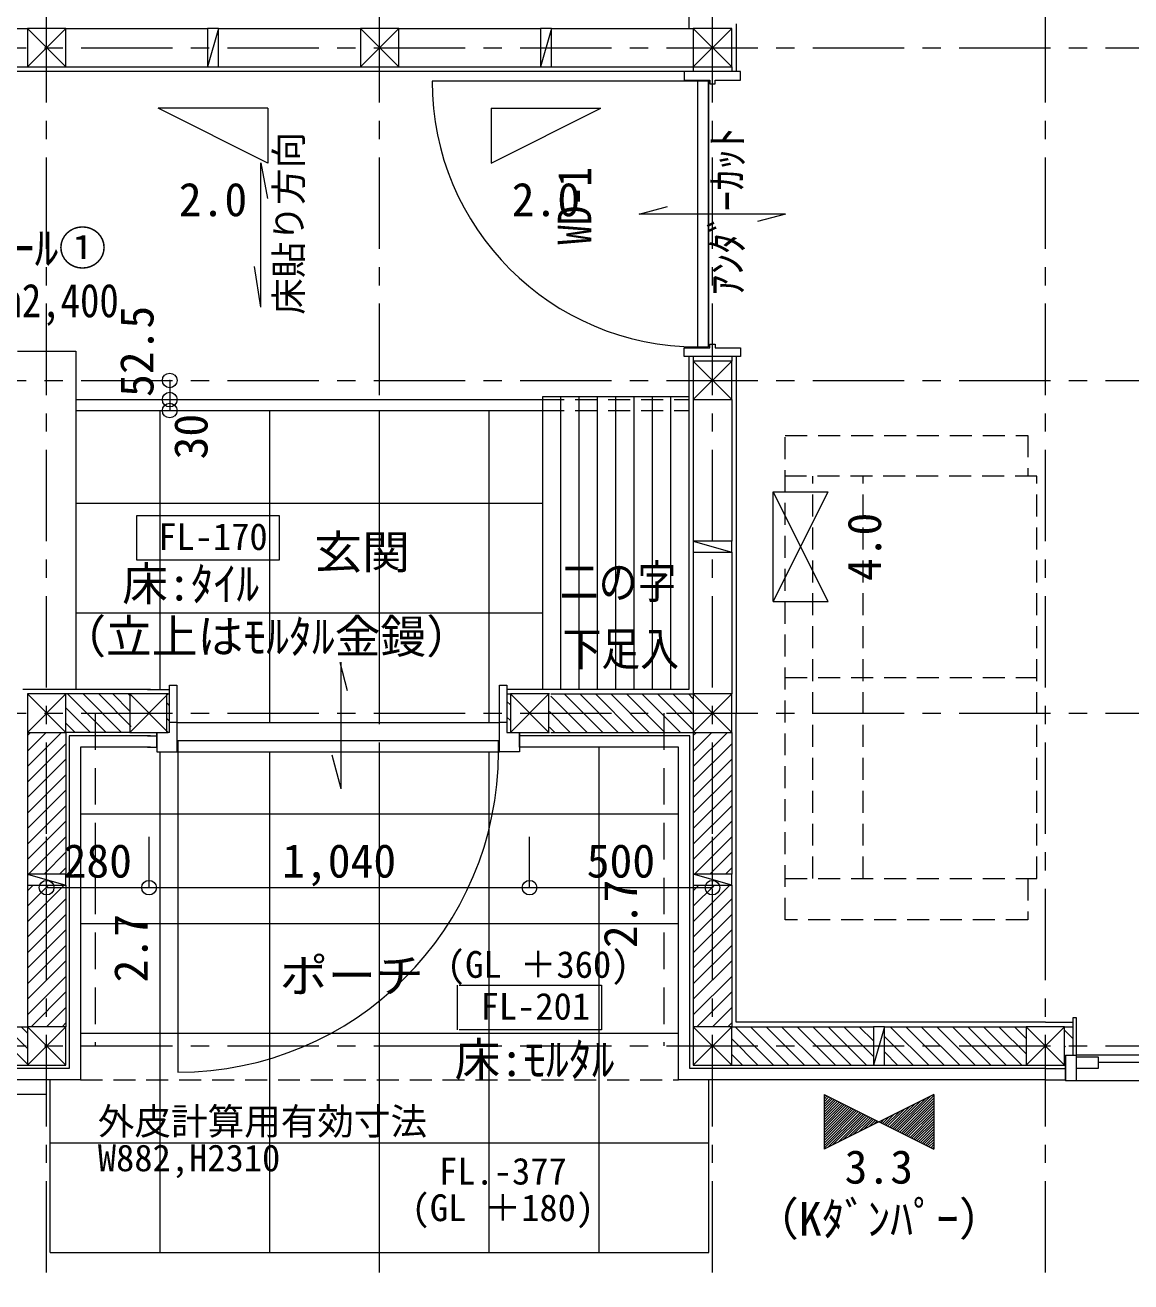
# Model space of a CAD drawing. Units: millimetres at full size, sheet at 1:50. Extents: x -16792 to 54909, y -26252 to 25759.
# Drawn here: x -3395 to -373, y -4376 to -940 of the extents above; entities that cross this region are included whole.
import ezdxf
from ezdxf.enums import TextEntityAlignment as Align

# ---------------------------------------------------------------- set-up
doc = ezdxf.new("R2010")
doc.units = ezdxf.units.MM
doc.header["$LTSCALE"] = 50
doc.header["$PDMODE"] = 32
doc.header["$PDSIZE"] = 40
for name, pattern in [('CHAIN1', [8, 5, -1, 1, -1]), ('DASHED1', [1.8, 1.2, -0.6]), ('DASHED2', [3, 2, -1])]:
    doc.linetypes.add(name, pattern=pattern)
for name, color, linetype, lineweight in [('3-1_通り芯・通り番号', 7, 'Continuous', 13), ('3-2_柱(黄)', 4, 'Continuous', 5), ('3-3_仕上線(黄)', 3, 'Continuous', 20), ('3-4_下地・間柱(水色)', 4, 'Continuous', 5), ('3-5_サッシ・室内建具', 7, 'Continuous', 13), ('3-6_住宅設備・造作', 4, 'Continuous', 5), ('3-7_家具点線', 4, 'DASHED1', 5), ('3-8_ハッチング', 1, 'Continuous', 9), ('3-A_文字', 7, 'Continuous', 13), ('3-F_寸法・方位', 7, 'Continuous', 13), ('C-0', 6, 'Continuous', 13)]:
    doc.layers.add(name, color=color, linetype=linetype, lineweight=lineweight)
doc.styles.add('ＭＳ ゴシック', font='')
doc.styles.get('ＭＳ ゴシック').set_extended_font_data('MS Gothic')

msp = doc.modelspace()

# ---------------------------------------------------------------- linework, layer by layer
at = {"layer": '3-1_通り芯・通り番号', "color": 1, "linetype": 'CHAIN1', "lineweight": 9}
for p, q in [((-3336.26, -5551.2), (-3336.26, 6242.32)), ((-2426.26, -5551.2), (-2426.26, 6242.32)), ((-1516.26, -5551.2), (-1516.26, 6242.32)), ((-606.26, -5551.2), (-606.26, 6242.32)), ((-7242.18, -1001.2), (4082.32, -1001.2)), ((-7242.18, -1911.2), (4082.32, -1911.2)), ((-7242.18, -2821.2), (4082.32, -2821.2)), ((-7242.18, -3731.2), (4082.32, -3731.2))]:
    msp.add_line(p, q, dxfattribs=at)
at = {"layer": '3-2_柱(黄)'}
for p, q in [((-3283.76, -1053.7), (-3388.76, -948.7)), ((-3388.76, -1053.7), (-3283.76, -948.7)), ((-2373.76, -1053.7), (-2478.76, -948.7)), ((-2478.76, -1053.7), (-2373.76, -948.7)), ((-1568.76, -948.7), (-1463.76, -1053.7)), ((-1463.76, -948.7), (-1568.76, -1053.7)), ((-1463.76, -1858.7), (-1568.76, -1963.7)), ((-1463.76, -1963.7), (-1568.76, -1858.7)), ((-3388.76, -2768.7), (-3283.76, -2873.7)), ((-3283.76, -2768.7), (-3388.76, -2873.7)), ((-3108.76, -2768.7), (-3003.76, -2873.7)), ((-3003.76, -2768.7), (-3108.76, -2873.7)), ((-2068.76, -2768.7), (-1963.76, -2873.7)), ((-1963.76, -2768.7), (-2068.76, -2873.7)), ((-1568.76, -2768.7), (-1463.76, -2873.7)), ((-1463.76, -2768.7), (-1568.76, -2873.7)), ((-3388.76, -3678.7), (-3283.76, -3783.7)), ((-3283.76, -3678.7), (-3388.76, -3783.7)), ((-1568.76, -3678.7), (-1463.76, -3783.7)), ((-1463.76, -3678.7), (-1568.76, -3783.7)), ((-553.76, -3783.7), (-658.76, -3678.7)), ((-658.76, -3783.7), (-553.76, -3678.7))]:
    msp.add_line(p, q, dxfattribs=at)
at = {"layer": '3-2_柱(黄)', "color": 3, "lineweight": 20}
for p, q in [((-3003.76, -2768.7), (-3108.76, -2768.7)), ((-3007.76, -2873.7), (-3007.76, -2768.7)), ((-2068.76, -2768.7), (-2068.76, -2873.7))]:
    msp.add_line(p, q, dxfattribs=at)
for points in [[(-3283.76, -1053.7), (-3283.76, -948.7), (-3388.76, -948.7), (-3388.76, -1053.7)], [(-2373.76, -1053.7), (-2373.76, -948.7), (-2478.76, -948.7), (-2478.76, -1053.7)], [(-1568.76, -948.7), (-1568.76, -1053.7), (-1463.76, -1053.7), (-1463.76, -948.7)], [(-1463.76, -1858.7), (-1568.76, -1858.7), (-1568.76, -1963.7), (-1463.76, -1963.7)], [(-3388.76, -2768.7), (-3388.76, -2873.7), (-3283.76, -2873.7), (-3283.76, -2768.7)], [(-1568.76, -2768.7), (-1568.76, -2873.7), (-1463.76, -2873.7), (-1463.76, -2768.7)], [(-3388.76, -3678.7), (-3388.76, -3783.7), (-3283.76, -3783.7), (-3283.76, -3678.7)], [(-1568.76, -3678.7), (-1568.76, -3783.7), (-1463.76, -3783.7), (-1463.76, -3678.7)], [(-553.76, -3783.7), (-553.76, -3678.7), (-658.76, -3678.7), (-658.76, -3783.7)]]:
    msp.add_lwpolyline(points, close=True, dxfattribs=at)
for points in [[(-3108.76, -2768.7), (-3108.76, -2873.7), (-3003.76, -2873.7)], [(-2068.76, -2873.7), (-1963.76, -2873.7), (-1963.76, -2768.7), (-2068.76, -2768.7)]]:
    msp.add_lwpolyline(points, dxfattribs=at)
at = {"layer": '3-3_仕上線(黄)'}
for p, q in [((-1451.26, -936.2), (-1451.26, -1066.2)), ((-3336.26, -1066.2), (-4246.26, -1066.2)), ((-2426.26, -1066.2), (-3336.26, -1066.2)), ((-1593.26, -1066.2), (-2426.26, -1066.2)), ((-1581.26, -1846.2), (-1581.26, -1911.2)), ((-1451.26, -1846.2), (-1451.26, -1911.2)), ((-1581.26, -1911.2), (-1581.26, -2756.2)), ((-1451.26, -1911.2), (-1451.26, -2821.2)), ((-3052.26, -2756.2), (-3401.26, -2756.2)), ((-3060.26, -2756.2), (-3000.26, -2756.2)), ((-2980.26, -2756.2), (-2980.16, -2756.2)), ((-2098.36, -2756.2), (-2098.26, -2756.2)), ((-1581.26, -2756.2), (-2078.26, -2756.2)), ((-1451.26, -3666.2), (-1451.26, -2821.2)), ((-3052.26, -2913.7), (-3243.76, -2913.7)), ((-3243.76, -2913.7), (-3243.76, -3823.7)), ((-3060.26, -2913.7), (-3035.26, -2913.7)), ((-1608.76, -2913.7), (-2043.26, -2913.7)), ((-1608.76, -3823.7), (-1608.76, -2913.7)), ((-606.26, -3666.2), (-1451.26, -3666.2)), ((-606.26, -3666.2), (-531.26, -3666.2)), ((-3243.76, -3823.7), (-4246.26, -3823.7)), ((-606.26, -3823.7), (-1608.76, -3823.7)), ((-606.26, -3823.7), (-551.26, -3823.7))]:
    msp.add_line(p, q, dxfattribs=at)
at = {"layer": '3-3_仕上線(黄)', "color": 7, "lineweight": 13}
for p, q in [((-3256.26, -1963.7), (-1981.26, -1963.7)), ((-3256.26, -1993.7), (-1981.26, -1993.7))]:
    msp.add_line(p, q, dxfattribs=at)
at = {"layer": '3-3_仕上線(黄)', "color": 2, "linetype": 'DASHED1', "lineweight": 5}
for p, q in [((-1981.26, -1963.7), (-1581.26, -1963.7)), ((-1981.26, -1993.7), (-1581.26, -1993.7))]:
    msp.add_line(p, q, dxfattribs=at)
at = {"layer": '3-3_仕上線(黄)', "color": 7, "lineweight": 13}
msp.add_lwpolyline([(-1581.26, -1956.2), (-1981.26, -1956.2), (-1981.26, -2756.2)], dxfattribs=at)
at = {"layer": '3-4_下地・間柱(水色)'}
for p, q in [((-1581.26, 1246.3), (-1581.26, -948.7)), ((-3776.26, -948.7), (-3388.76, -948.7)), ((-3283.76, -948.7), (-2896.26, -948.7)), ((-2866.26, -948.7), (-2896.26, -1053.7)), ((-2896.26, -948.7), (-2896.26, -1053.7)), ((-2866.26, -948.7), (-2896.26, -948.7)), ((-2866.26, -948.7), (-2478.76, -948.7)), ((-2866.26, -1053.7), (-2866.26, -948.7)), ((-2373.76, -948.7), (-1986.26, -948.7)), ((-1956.26, -948.7), (-1986.26, -1053.7)), ((-1986.26, -948.7), (-1986.26, -1053.7)), ((-1956.26, -948.7), (-1986.26, -948.7)), ((-1956.26, -1053.7), (-1956.26, -948.7)), ((-1956.26, -948.7), (-1568.76, -948.7)), ((-3776.26, -1053.7), (-3388.76, -1053.7)), ((-3283.76, -1053.7), (-2896.26, -1053.7)), ((-2896.26, -1053.7), (-2866.26, -1053.7)), ((-2866.26, -1053.7), (-2478.76, -1053.7)), ((-2373.76, -1053.7), (-1986.26, -1053.7)), ((-1986.26, -1053.7), (-1956.26, -1053.7)), ((-1956.26, -1053.7), (-1568.76, -1053.7)), ((-1568.76, -1053.7), (-1568.76, -1066.2)), ((-1463.76, -1053.7), (-1463.76, -1066.2)), ((-1568.76, -1846.2), (-1568.76, -1858.7)), ((-1463.76, -1846.2), (-1463.76, -1858.7)), ((-1568.76, -1963.7), (-1568.76, -2351.2)), ((-1463.76, -1963.7), (-1463.76, -2351.2)), ((-1568.76, -2351.2), (-1463.76, -2381.2)), ((-1568.76, -2351.2), (-1568.76, -2381.2)), ((-1463.76, -2351.2), (-1568.76, -2351.2)), ((-1463.76, -2381.2), (-1463.76, -2351.2)), ((-1568.76, -2381.2), (-1463.76, -2381.2)), ((-1568.76, -2381.2), (-1568.76, -2768.7)), ((-1463.76, -2381.2), (-1463.76, -2768.7)), ((-3104.76, -2768.7), (-3283.76, -2768.7)), ((-3007.76, -2768.7), (-3000.26, -2768.7)), ((-2980.26, -2768.7), (-2980.16, -2768.7)), ((-2098.36, -2768.7), (-2098.26, -2768.7)), ((-2078.26, -2768.7), (-2072.76, -2768.7)), ((-1961.76, -2768.7), (-1963.76, -2768.7)), ((-1957.76, -2768.7), (-1568.76, -2768.7)), ((-3388.76, -2873.7), (-3388.76, -3261.2)), ((-3283.76, -2873.7), (-3283.76, -3261.2)), ((-3104.76, -2873.7), (-3283.76, -2873.7)), ((-3274.76, -2882.7), (-3274.76, -3792.7)), ((-3052.26, -2882.7), (-3274.76, -2882.7)), ((-3060.26, -2882.7), (-3035.26, -2882.7)), ((-1577.76, -2882.7), (-2043.26, -2882.7)), ((-1963.76, -2873.7), (-1961.76, -2873.7)), ((-1957.76, -2873.7), (-1568.76, -2873.7)), ((-1577.76, -3792.7), (-1577.76, -2882.7)), ((-1568.76, -2873.7), (-1568.76, -3261.2)), ((-1463.76, -2873.7), (-1463.76, -3261.2)), ((-3388.76, -3261.2), (-3283.76, -3291.2)), ((-3388.76, -3261.2), (-3388.76, -3291.2)), ((-3283.76, -3261.2), (-3388.76, -3261.2)), ((-3283.76, -3291.2), (-3283.76, -3261.2)), ((-1463.76, -3291.2), (-1568.76, -3261.2)), ((-1568.76, -3261.2), (-1568.76, -3291.2)), ((-1463.76, -3261.2), (-1568.76, -3261.2)), ((-1463.76, -3291.2), (-1463.76, -3261.2)), ((-3388.76, -3291.2), (-3283.76, -3291.2)), ((-3388.76, -3291.2), (-3388.76, -3678.7)), ((-3283.76, -3291.2), (-3283.76, -3678.7)), ((-1568.76, -3291.2), (-1463.76, -3291.2)), ((-1568.76, -3291.2), (-1568.76, -3678.7)), ((-1463.76, -3291.2), (-1463.76, -3678.7)), ((-3776.26, -3678.7), (-3388.76, -3678.7)), ((-1463.76, -3678.7), (-1076.26, -3678.7)), ((-1046.26, -3678.7), (-1076.26, -3783.7)), ((-1076.26, -3678.7), (-1076.26, -3783.7)), ((-1046.26, -3678.7), (-1076.26, -3678.7)), ((-1046.26, -3678.7), (-658.76, -3678.7)), ((-1046.26, -3783.7), (-1046.26, -3678.7)), ((-553.76, -3678.7), (-531.26, -3678.7)), ((-3274.76, -3792.7), (-4246.26, -3792.7)), ((-3776.26, -3783.7), (-3388.76, -3783.7)), ((-606.26, -3792.7), (-1577.76, -3792.7)), ((-1463.76, -3783.7), (-1076.26, -3783.7)), ((-1076.26, -3783.7), (-1046.26, -3783.7)), ((-1046.26, -3783.7), (-658.76, -3783.7)), ((-606.26, -3792.7), (-551.26, -3792.7)), ((-553.76, -3783.7), (-551.26, -3783.7))]:
    msp.add_line(p, q, dxfattribs=at)
at = {"layer": '3-4_下地・間柱(水色)', "linetype": 'DASHED1'}
msp.add_line((-3243.76, -3823.7), (-1608.76, -3823.7), dxfattribs=at)
at = {"layer": '3-5_サッシ・室内建具'}
for p, q in [((-1556.76, -1093.2), (-2282.76, -1093.2)), ((-1593.26, -1090.2), (-1523.76, -1090.2)), ((-1526.76, -1093.2), (-1526.76, -1819.2)), ((-1523.76, -1090.2), (-1523.76, -1100.2)), ((-1508.76, -1090.2), (-1439.26, -1090.2)), ((-1439.26, -1090.2), (-1439.26, -1066.2)), ((-1316.26, -1456.2), (-1393.53, -1476.9)), ((-1508.76, -1812.2), (-1508.76, -1822.2)), ((-1593.26, -1846.2), (-1593.26, -1822.2)), ((-1593.26, -1822.2), (-1523.76, -1822.2)), ((-1439.26, -1846.2), (-1593.26, -1846.2)), ((-1508.76, -1822.2), (-1439.26, -1822.2)), ((-1439.26, -1822.2), (-1439.26, -1846.2)), ((-2535.26, -2681.7), (-2514.55, -2758.97)), ((-2531.26, -3028.28), (-2531.26, -2681.7)), ((-2980.26, -2744.2), (-2980.26, -2926.7)), ((-2098.26, -2744.2), (-2078.26, -2744.2)), ((-2098.26, -2926.7), (-2098.26, -2744.2)), ((-2078.26, -2744.2), (-2078.26, -2873.7)), ((-2980.26, -2846.7), (-3000.26, -2846.7)), ((-2980.26, -2846.7), (-2098.26, -2846.7)), ((-2078.26, -2846.7), (-2098.26, -2846.7)), ((-3035.26, -2913.7), (-3035.26, -2873.7)), ((-3000.26, -2873.7), (-3007.76, -2873.7)), ((-2078.26, -2873.7), (-2068.76, -2873.7)), ((-2043.26, -2913.7), (-2043.26, -2873.7)), ((-2043.26, -2873.7), (-2043.26, -2926.7)), ((-2980.26, -2926.7), (-2098.26, -2926.7)), ((-2977.26, -2926.7), (-2101.26, -2926.7)), ((-2977.26, -2926.7), (-2977.26, -3802.7)), ((-2531.26, -3028.28), (-2555.96, -2936.07)), ((-2043.26, -2926.7), (-2098.26, -2926.7)), ((-521.26, -3654.2), (-531.26, -3654.2)), ((-531.26, -3654.2), (-531.26, -3756.7)), ((-521.26, -3826.7), (-521.26, -3654.2)), ((-521.26, -3756.7), (-521.26, -3666.2)), ((-551.26, -3756.7), (-521.26, -3756.7)), ((-551.26, -3823.7), (-551.26, -3756.7)), ((-551.26, -3756.7), (-521.26, -3756.7)), ((-551.26, -3756.7), (-551.26, -3826.7)), ((1128.74, -3756.7), (-521.26, -3756.7)), ((-461.26, -3761.7), (-521.26, -3761.7)), ((-461.26, -3791.7), (-461.26, -3761.7)), ((273.74, -3776.7), (-461.26, -3776.7)), ((-551.26, -3823.7), (-551.26, -3814.7)), ((-521.26, -3791.7), (-461.26, -3791.7)), ((-521.26, -3826.7), (-551.26, -3826.7)), ((1128.74, -3826.7), (-521.26, -3826.7))]:
    msp.add_line(p, q, dxfattribs=at)
for points in [[(-1439.26, -1066.2), (-1593.26, -1066.2), (-1593.26, -1090.2)], [(-1523.76, -1100.2), (-1508.76, -1100.2), (-1508.76, -1090.2)], [(-1316.26, -1456.2), (-1716.26, -1456.2), (-1638.98, -1435.49)], [(-1523.76, -1822.2), (-1523.76, -1812.2), (-1508.76, -1812.2)], [(-3000.26, -2873.7), (-3000.26, -2744.2), (-2980.26, -2744.2)], [(-3035.26, -2873.7), (-3035.26, -2926.7), (-2980.26, -2926.7)], [(-2101.26, -2926.7), (-2101.26, -2896.7), (-2977.26, -2896.7), (-2977.26, -2926.7)]]:
    msp.add_lwpolyline(points, dxfattribs=at)
msp.add_lwpolyline([(-1526.76, -1093.2), (-1556.76, -1093.2), (-1556.76, -1819.2), (-1526.76, -1819.2)], close=True, dxfattribs=at)
for centre, radius, start, end in [((-1556.76, -1093.2), 726, 180, 270), ((-2977.26, -2926.7), 876, 270, 0)]:
    msp.add_arc(centre, radius, start, end, dxfattribs=at)
at = {"layer": '3-6_住宅設備・造作'}
for p, q in [((-1931.26, -1956.2), (-1931.26, -2756.2)), ((-1881.26, -1956.2), (-1881.26, -2756.2)), ((-1831.26, -1956.2), (-1831.26, -2756.2)), ((-1781.26, -1956.2), (-1781.26, -2756.2)), ((-1731.26, -1956.2), (-1731.26, -2756.2)), ((-1681.26, -1956.2), (-1681.26, -2756.2)), ((-1631.26, -1956.2), (-1631.26, -2756.2)), ((-3026.26, -2756.2), (-3026.26, -1993.7)), ((-2726.26, -2846.7), (-2726.26, -1993.7)), ((-2426.26, -2846.7), (-2426.26, -1993.7)), ((-2126.26, -2846.7), (-2126.26, -1993.7)), ((-3256.26, -2246.7), (-1981.26, -2246.7)), ((-3256.26, -2546.7), (-1981.26, -2546.7)), ((-1826.26, -4296.2), (-1826.26, -2913.7)), ((-3026.26, -4296.2), (-3026.26, -2926.7)), ((-2726.26, -4296.2), (-2726.26, -2926.7)), ((-2426.26, -4296.2), (-2426.26, -2926.7)), ((-2126.26, -4296.2), (-2126.26, -2926.7)), ((-3243.76, -3096.2), (-1608.76, -3096.2)), ((-3243.76, -3396.2), (-1608.76, -3396.2)), ((-3243.76, -3696.2), (-1608.76, -3696.2))]:
    msp.add_line(p, q, dxfattribs=at)
at = {"layer": '3-6_住宅設備・造作', "color": 7, "lineweight": 13}
for p, q in [((-3326.26, -4296.2), (-3326.26, -3823.7)), ((-1526.26, -4296.2), (-1526.26, -3823.7)), ((-3326.26, -3996.2), (-1526.26, -3996.2)), ((-3326.26, -4296.2), (-1526.26, -4296.2))]:
    msp.add_line(p, q, dxfattribs=at)
at = {"layer": '3-7_家具点線'}
for p, q in [((-1317.22, -3386.4), (-1317.22, -2061.4)), ((-1317.22, -2061.4), (-654.22, -2061.4)), ((-654.22, -2061.4), (-654.22, -2173.4)), ((-629.22, -2173.4), (-1317.22, -2173.4)), ((-1242.22, -3273.4), (-1242.22, -2173.4)), ((-1104.22, -3273.4), (-1104.22, -2173.4)), ((-629.22, -3273.4), (-629.22, -2173.4)), ((-1317.22, -2723.4), (-629.22, -2723.4)), ((-1317.22, -3273.4), (-629.22, -3273.4)), ((-654.22, -3273.4), (-654.22, -3386.4)), ((-654.22, -3386.4), (-1317.22, -3386.4))]:
    msp.add_line(p, q, dxfattribs=at)
at = {"layer": '3-8_ハッチング'}
for p, q in [((-3104.76, -2768.7), (-3283.76, -2768.7)), ((-3173.82, -2873.7), (-3278.82, -2768.7)), ((-3131.4, -2873.7), (-3236.4, -2768.7)), ((-3104.76, -2857.91), (-3193.97, -2768.7)), ((-3108.76, -2815.48), (-3155.54, -2768.7)), ((-3108.76, -2773.06), (-3113.12, -2768.7)), ((-3007.76, -2768.7), (-3000.26, -2768.7)), ((-2980.26, -2768.7), (-2980.16, -2768.7)), ((-2980.16, -2778.38), (-2980.26, -2778.28)), ((-2098.36, -2768.7), (-2098.26, -2768.7)), ((-2098.36, -2769.22), (-2098.26, -2769.32)), ((-2078.26, -2768.7), (-2068.76, -2768.7)), ((-1957.76, -2768.7), (-1568.76, -2768.7)), ((-1858.6, -2873.7), (-1957.76, -2774.54)), ((-1816.18, -2873.7), (-1921.18, -2768.7)), ((-1773.75, -2873.7), (-1878.75, -2768.7)), ((-1731.32, -2873.7), (-1836.32, -2768.7)), ((-1688.9, -2873.7), (-1793.9, -2768.7)), ((-1646.47, -2873.7), (-1751.47, -2768.7)), ((-1604.04, -2873.7), (-1709.04, -2768.7)), ((-1568.76, -2866.56), (-1666.62, -2768.7)), ((-1568.76, -2824.13), (-1624.19, -2768.7)), ((-1568.76, -2781.71), (-1581.77, -2768.7)), ((-3216.25, -2873.7), (-3283.76, -2806.19)), ((-3007.76, -2793.2), (-3000.26, -2800.7)), ((-2098.36, -2811.65), (-2098.26, -2811.75)), ((-2078.26, -2789.32), (-2068.76, -2798.82)), ((-1961.76, -2816.97), (-1905.03, -2873.7)), ((-3258.67, -2873.7), (-3283.76, -2848.61)), ((-3000.26, -2843.13), (-3007.76, -2835.63)), ((-2980.26, -2820.7), (-2980.16, -2820.8)), ((-2078.26, -2831.75), (-2068.76, -2841.25)), ((-3388.76, -2873.7), (-3388.76, -3261.2)), ((-3295.23, -2873.7), (-3388.76, -2967.22)), ((-3337.66, -2873.7), (-3388.76, -2924.8)), ((-3380.09, -2873.7), (-3388.76, -2882.37)), ((-1961.76, -2859.4), (-1947.46, -2873.7)), ((-1568.76, -2882.37), (-1560.09, -2873.7)), ((-1568.76, -2924.8), (-1517.66, -2873.7)), ((-1568.76, -2967.22), (-1475.24, -2873.7)), ((-1463.76, -2873.7), (-1463.76, -3261.2)), ((-3283.76, -2904.65), (-3388.76, -3009.65)), ((-1568.76, -3009.65), (-1463.76, -2904.65)), ((-3283.76, -2947.08), (-3388.76, -3052.08)), ((-1568.76, -3052.07), (-1463.76, -2947.07)), ((-3283.76, -2989.5), (-3388.76, -3094.5)), ((-1568.76, -3094.5), (-1463.76, -2989.5)), ((-3283.76, -3031.93), (-3388.76, -3136.93)), ((-1568.76, -3136.93), (-1463.76, -3031.93)), ((-3283.76, -3074.35), (-3388.76, -3179.35)), ((-1568.76, -3179.35), (-1463.76, -3074.35)), ((-3283.76, -3116.78), (-3388.76, -3221.78)), ((-1568.76, -3221.78), (-1463.76, -3116.78)), ((-3283.76, -3159.21), (-3385.75, -3261.2)), ((-1565.75, -3261.2), (-1463.76, -3159.21)), ((-3283.76, -3201.63), (-3343.32, -3261.2)), ((-1463.76, -3201.63), (-1523.32, -3261.2)), ((-3283.76, -3244.06), (-3300.9, -3261.2)), ((-1463.76, -3244.06), (-1480.9, -3261.2)), ((-3388.76, -3291.2), (-3388.76, -3678.7)), ((-3288.47, -3291.2), (-3388.76, -3391.49)), ((-3330.9, -3291.2), (-3388.76, -3349.06)), ((-3373.32, -3291.2), (-3388.76, -3306.63)), ((-1553.32, -3291.2), (-1568.76, -3306.63)), ((-1510.9, -3291.2), (-1568.76, -3349.06)), ((-1568.76, -3391.49), (-1468.47, -3291.2)), ((-1463.76, -3291.2), (-1463.76, -3678.7)), ((-3283.76, -3328.91), (-3388.76, -3433.91)), ((-1568.76, -3433.91), (-1463.76, -3328.91)), ((-3283.76, -3371.34), (-3388.76, -3476.34)), ((-1568.76, -3476.34), (-1463.76, -3371.34)), ((-3283.76, -3413.77), (-3388.76, -3518.77)), ((-1568.76, -3518.76), (-1463.76, -3413.76)), ((-3283.76, -3456.19), (-3388.76, -3561.19)), ((-1568.76, -3561.19), (-1463.76, -3456.19)), ((-3283.76, -3498.62), (-3388.76, -3603.62)), ((-1568.76, -3603.62), (-1463.76, -3498.62)), ((-3283.76, -3541.04), (-3388.76, -3646.04)), ((-1568.76, -3646.04), (-1463.76, -3541.04)), ((-3283.76, -3583.47), (-3378.99, -3678.7)), ((-1558.99, -3678.7), (-1463.76, -3583.47)), ((-3283.76, -3625.9), (-3336.56, -3678.7)), ((-1463.76, -3625.9), (-1516.56, -3678.7)), ((-3283.76, -3668.32), (-3294.13, -3678.7)), ((-1463.76, -3668.32), (-1474.13, -3678.7)), ((-3776.26, -3678.7), (-3388.76, -3678.7)), ((-3388.76, -3780.89), (-3490.95, -3678.7)), ((-3388.76, -3738.47), (-3448.53, -3678.7)), ((-3388.76, -3696.04), (-3406.1, -3678.7)), ((-1463.76, -3678.7), (-1076.26, -3678.7)), ((-1349.49, -3783.7), (-1454.49, -3678.7)), ((-1307.06, -3783.7), (-1412.06, -3678.7)), ((-1264.63, -3783.7), (-1369.63, -3678.7)), ((-1222.21, -3783.7), (-1327.21, -3678.7)), ((-1179.78, -3783.7), (-1284.78, -3678.7)), ((-1137.35, -3783.7), (-1242.35, -3678.7)), ((-1094.93, -3783.7), (-1199.93, -3678.7)), ((-1076.26, -3759.94), (-1157.5, -3678.7)), ((-1115.07, -3678.7), (-1076.26, -3717.51)), ((-1046.26, -3678.7), (-658.76, -3678.7)), ((-967.65, -3783.7), (-1046.26, -3705.09)), ((-925.22, -3783.7), (-1030.22, -3678.7)), ((-882.8, -3783.7), (-987.8, -3678.7)), ((-840.37, -3783.7), (-945.37, -3678.7)), ((-797.94, -3783.7), (-902.94, -3678.7)), ((-755.52, -3783.7), (-860.52, -3678.7)), ((-713.09, -3783.7), (-818.09, -3678.7)), ((-670.66, -3783.7), (-775.66, -3678.7)), ((-658.76, -3753.18), (-733.24, -3678.7)), ((-658.76, -3710.75), (-690.81, -3678.7)), ((-553.76, -3678.7), (-531.26, -3678.7)), ((-531.26, -3710.97), (-553.76, -3688.47)), ((-1391.91, -3783.7), (-1463.76, -3711.85)), ((-551.26, -3733.4), (-553.76, -3730.9)), ((-1434.34, -3783.7), (-1463.76, -3754.28)), ((-1046.26, -3747.51), (-1010.07, -3783.7)), ((-551.26, -3775.82), (-553.76, -3773.32))]:
    msp.add_line(p, q, dxfattribs=at)
at = {"layer": '3-A_文字'}
for p, q in [((-2750.73, -1710.54), (-2750.73, -1316.29)), ((-2750.73, -1316.29), (-2732.51, -1413.28)), ((-2750.73, -1710.54), (-2768.14, -1599.84))]:
    msp.add_line(p, q, dxfattribs=at)
at = {"layer": '3-F_寸法・方位'}
for p, q in [((-2999.79, -1911.2), (-2999.79, -1963.7)), ((-2999.79, -1963.7), (-2999.79, -1993.7)), ((-3336.26, -3298.34), (-3336.26, -3159.25)), ((-3056.26, -3298.34), (-3056.26, -3159.25)), ((-2016.26, -3298.34), (-2016.26, -3159.25)), ((-1516.26, -3298.34), (-1516.26, -3159.25)), ((-3336.26, -3298.34), (-3056.26, -3298.34)), ((-3056.26, -3298.34), (-2016.26, -3298.34)), ((-2016.26, -3298.34), (-1516.26, -3298.34))]:
    msp.add_line(p, q, dxfattribs=at)
at = {"layer": '3-F_寸法・方位', "color": 2, "lineweight": 5}
for p, q in [((-3090, -2280.8), (-2700.39, -2280.8)), ((-3090, -2402.55), (-3090, -2280.8)), ((-2700.39, -2280.8), (-2700.39, -2402.55)), ((-2700.39, -2402.55), (-3090, -2402.55)), ((-2212.77, -3687.07), (-2212.77, -3565.32))]:
    msp.add_line(p, q, dxfattribs=at)
at = {"layer": '3-F_寸法・方位'}
msp.add_lwpolyline([(-3416.26, -1831.2), (-3256.26, -1831.2), (-3256.26, -2756.2)], dxfattribs=at)
at = {"layer": '3-F_寸法・方位', "color": 2, "lineweight": 5}
msp.add_lwpolyline([(-2208.77, -3565.32), (-1819.16, -3565.32), (-1819.16, -3687.07), (-2208.77, -3687.07)], dxfattribs=at)
at = {"layer": '3-F_寸法・方位'}
for p in [(-2999.79, -1911.2), (-2999.79, -1963.7), (-2999.79, -1993.7), (-3336.26, -3298.34), (-3056.26, -3298.34), (-2016.26, -3298.34), (-1516.26, -3298.34)]:
    msp.add_point(p, dxfattribs=at)
at = {"layer": 'C-0', "color": 4, "lineweight": 5}
for p, q in [((-2731.26, -1167.06), (-3031.26, -1167.06)), ((-2121.26, -1167.06), (-1821.26, -1167.06)), ((-1350.4, -2516.2), (-1350.4, -2216.2)), ((-1350.4, -2216.2), (-1200.4, -2216.2)), ((-1350.4, -2516.2), (-1200.4, -2216.2))]:
    msp.add_line(p, q, dxfattribs=at)
at = {"layer": 'C-0', "color": 4, "linetype": 'DASHED2', "lineweight": 5}
for p, q in [((-3203.76, -2821.2), (-3203.76, -3731.2)), ((-1648.76, -2821.2), (-1648.76, -3731.2)), ((-3336.26, -3863.7), (-4246.26, -3863.7))]:
    msp.add_line(p, q, dxfattribs=at)
at = {"layer": 'C-0'}
for p, q in [((-1211.26, -3863.7), (-911.26, -4013.7)), ((-1211.26, -3863.7), (-1211.26, -4013.7)), ((-911.26, -3863.7), (-1211.26, -4013.7)), ((-1211.26, -3869.77), (-1207.21, -3865.72)), ((-1211.26, -3876.84), (-1202.5, -3868.08)), ((-1211.26, -3883.91), (-1197.78, -3870.44)), ((-1211.26, -3890.98), (-1193.07, -3872.79)), ((-1211.26, -3898.05), (-1188.35, -3875.15)), ((-1211.26, -3905.13), (-1183.64, -3877.51)), ((-1211.26, -3912.2), (-1178.93, -3879.86)), ((-1211.26, -3919.27), (-1174.21, -3882.22)), ((-1023.36, -3957.65), (-947.57, -3881.86)), ((-1018.65, -3960), (-933.43, -3874.78)), ((-1013.94, -3962.36), (-919.29, -3867.71)), ((-1009.22, -3964.72), (-911.26, -3866.76)), ((-1004.51, -3967.07), (-911.26, -3873.83)), ((-999.79, -3969.43), (-911.26, -3880.9)), ((-911.26, -3863.7), (-911.26, -4013.7)), ((-1211.26, -3926.34), (-1169.5, -3884.58)), ((-1211.26, -3933.41), (-1164.78, -3886.94)), ((-1211.26, -3940.48), (-1160.07, -3889.29)), ((-1211.26, -3947.55), (-1155.36, -3891.65)), ((-1211.26, -3954.62), (-1150.64, -3894.01)), ((-1211.26, -3961.69), (-1145.93, -3896.36)), ((-1211.26, -3968.77), (-1141.21, -3898.72)), ((-1211.26, -3975.84), (-1136.5, -3901.08)), ((-1211.26, -3982.91), (-1131.79, -3903.43)), ((-1211.26, -3989.98), (-1127.07, -3905.79)), ((-1211.26, -3997.05), (-1122.36, -3908.15)), ((-1211.26, -4004.12), (-1117.64, -3910.51)), ((-1211.26, -4011.19), (-1112.93, -3912.86)), ((-1202.13, -4009.13), (-1108.22, -3915.22)), ((-1187.99, -4002.06), (-1103.5, -3917.58)), ((-1046.93, -3945.86), (-1018.28, -3917.21)), ((-1042.22, -3948.22), (-1004.14, -3910.14)), ((-1037.51, -3950.58), (-990, -3903.07)), ((-1032.79, -3952.93), (-975.86, -3896)), ((-1028.08, -3955.29), (-961.71, -3888.93)), ((-995.08, -3971.79), (-911.26, -3887.97)), ((-990.36, -3974.15), (-911.26, -3895.04)), ((-985.65, -3976.5), (-911.26, -3902.11)), ((-980.94, -3978.86), (-911.26, -3909.18)), ((-976.22, -3981.22), (-911.26, -3916.25)), ((-1173.85, -3994.99), (-1098.79, -3919.93)), ((-1159.7, -3987.92), (-1094.07, -3922.29)), ((-1145.56, -3980.85), (-1089.36, -3924.65)), ((-1131.42, -3973.78), (-1084.65, -3927)), ((-1117.28, -3966.71), (-1079.93, -3929.36)), ((-1103.14, -3959.64), (-1075.22, -3931.72)), ((-1088.99, -3952.57), (-1070.5, -3934.08)), ((-1074.85, -3945.49), (-1065.79, -3936.43)), ((-1061.08, -3938.79), (-1060.71, -3938.42)), ((-1056.36, -3941.15), (-1046.57, -3931.35)), ((-1051.65, -3943.5), (-1032.43, -3924.28)), ((-971.51, -3983.57), (-911.26, -3923.32)), ((-966.79, -3985.93), (-911.26, -3930.39)), ((-962.08, -3988.29), (-911.26, -3937.47)), ((-957.37, -3990.64), (-911.26, -3944.54)), ((-952.65, -3993), (-911.26, -3951.61)), ((-947.94, -3995.36), (-911.26, -3958.68)), ((-943.22, -3997.72), (-911.26, -3965.75)), ((-938.51, -4000.07), (-911.26, -3972.82)), ((-933.8, -4002.43), (-911.26, -3979.89)), ((-929.08, -4004.79), (-911.26, -3986.96)), ((-924.37, -4007.14), (-911.26, -3994.03)), ((-919.65, -4009.5), (-911.26, -4001.11)), ((-914.94, -4011.86), (-911.26, -4008.18))]:
    msp.add_line(p, q, dxfattribs=at)
at = {"layer": 'C-0', "color": 4, "lineweight": 5}
for points in [[(-2731.26, -1167.06), (-2731.26, -1317.06), (-3031.26, -1167.06)], [(-2121.26, -1167.06), (-2121.26, -1317.06), (-1821.26, -1167.06)], [(-1350.4, -2516.2), (-1200.4, -2516.2), (-1350.4, -2216.2)]]:
    msp.add_lwpolyline(points, dxfattribs=at)

# ---------------------------------------------------------------- texts
at = {"layer": '3-6_住宅設備・造作', "color": 7, "style": 'ＭＳ ゴシック'}
for s, p in [('(GL ＋360)', (-2242.16, -3566.9)), ('FL.-377', (-2263.65, -4132.31)), ('(GL ＋180)', (-2338.65, -4232.31))]:
    msp.add_text(s, height=73.31, dxfattribs=at).set_placement(p, align=Align.BOTTOM_LEFT)
at = {"layer": '3-A_文字', "style": 'ＭＳ ゴシック'}
for s, height, p in [('ｱﾝﾀﾞｰｶｯﾄ', 84.31, (-1408.66, -1679.66)), ('床貼り方向', 73.31, (-2615.89, -1731.37))]:
    msp.add_text(s, height=height, rotation=90, dxfattribs=at).set_placement(p, align=Align.BOTTOM_LEFT)
at = {"layer": '3-A_文字', "style": 'ＭＳ ゴシック', "width": 0.85}
msp.add_text('WD-1', height=91.64, rotation=90, dxfattribs=at).set_placement((-1819.97, -1539.73), align=Align.BOTTOM_LEFT)
at = {"layer": '3-A_文字', "style": 'ＭＳ ゴシック'}
for s, width, p in [('ﾎｰﾙ①', 1.05, (-3500.78, -1622.63)), ('ch2,400', 0.85, (-3509.95, -1765.86)), ('玄関', 1.05, (-2605.01, -2453.7)), ('二の字', 0.85, (-1933.69, -2535.27)), ('下足入', 0.85, (-1926.41, -2718.5)), ('ポーチ', 1.05, (-2699.01, -3611.83))]:
    msp.add_text(s, height=91.64, dxfattribs=dict(at, width=width)).set_placement(p, align=Align.BOTTOM_LEFT)
at = {"layer": '3-F_寸法・方位', "style": 'ＭＳ ゴシック'}
for s, p in [('52.5', (-3016.68, -1956.5)), ('30', (-2868.95, -2127.22))]:
    msp.add_text(s, height=91.64, rotation=90, dxfattribs=at).set_placement(p, align=Align.BOTTOM_LEFT)
for s, height, p in [('FL-170', 73.31, (-3031.28, -2396.89)), ('床:ﾀｲﾙ', 91.64, (-3129.92, -2540.63)), ('（立上はﾓﾙﾀﾙ金鏝）', 91.64, (-3298.73, -2684.62)), ('280', 91.64, (-3290.01, -3298.34)), ('1,040', 91.64, (-2692.51, -3298.34)), ('500', 91.64, (-1860.01, -3298.34)), ('FL-201', 73.31, (-2150.05, -3681.42)), ('床:ﾓﾙﾀﾙ', 91.64, (-2221.23, -3841.32))]:
    msp.add_text(s, height=height, dxfattribs=at).set_placement(p, align=Align.BOTTOM_LEFT)
at = {"layer": 'C-0', "color": 5, "style": 'ＭＳ ゴシック'}
for s, height, p in [('2.0', 91.64, (-2975.01, -1489.56)), ('2.0', 91.64, (-2065.01, -1489.56)), ('外皮計算用有効寸法', 73.31, (-3196.31, -3996.01)), ('W882,H2310', 73.31, (-3196.31, -4096.01))]:
    msp.add_text(s, height=height, dxfattribs=at).set_placement(p, align=Align.BOTTOM_LEFT)
for s, p in [('4.0', (-1027.9, -2459.95)), ('2.7', (-1694.59, -3463.7)), ('2.7', (-3032.93, -3557.45))]:
    msp.add_text(s, height=91.64, rotation=90, dxfattribs=at).set_placement(p, align=Align.BOTTOM_LEFT)
at = {"layer": 'C-0', "style": 'ＭＳ ゴシック'}
for s, p in [('3.3', (-1155.01, -4135.25)), ('（Kﾀﾞﾝﾊﾟｰ）', (-1405.01, -4277.23))]:
    msp.add_text(s, height=91.64, dxfattribs=at).set_placement(p, align=Align.BOTTOM_LEFT)

doc.saveas('drawing.dxf')
